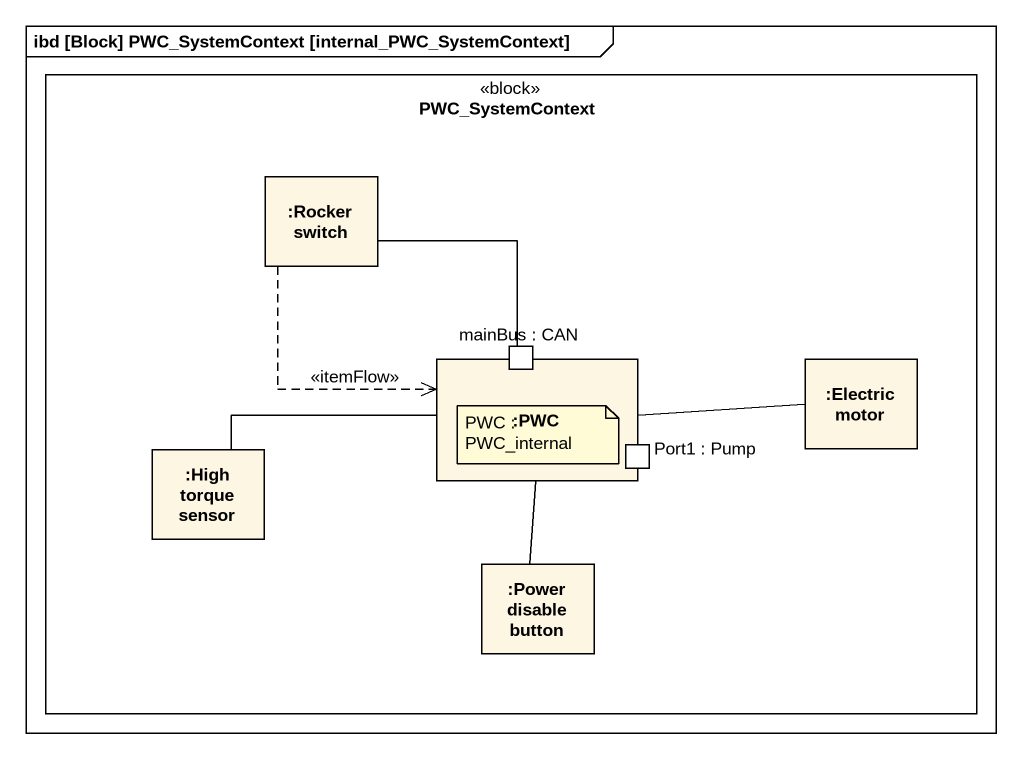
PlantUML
@startuml
mainframe ibd [Block] PWC_SystemContext [internal_PWC_SystemContext]
rectangle PWC_SystemContext <<block>> {
  rectangle ":Rocker switch" as Rocker_switch
  rectangle ":PWC" as PWC {
    port "mainBus : CAN" as mainBus
    port "Port1 : Pump" as Port1
  }
  rectangle ":Electric motor" as Electric_motor
  rectangle ":High torque sensor" as High_torque_sensor
  rectangle ":Power disable button" as Power_disable_button
}
Rocker_switch ..> PWC : <<itemFlow>>
Rocker_switch -- mainBus
Electric_motor -left- PWC
High_torque_sensor -right- PWC
Power_disable_button -up- PWC
note as N1
  PWC : PWC_internal
end note
@enduml
